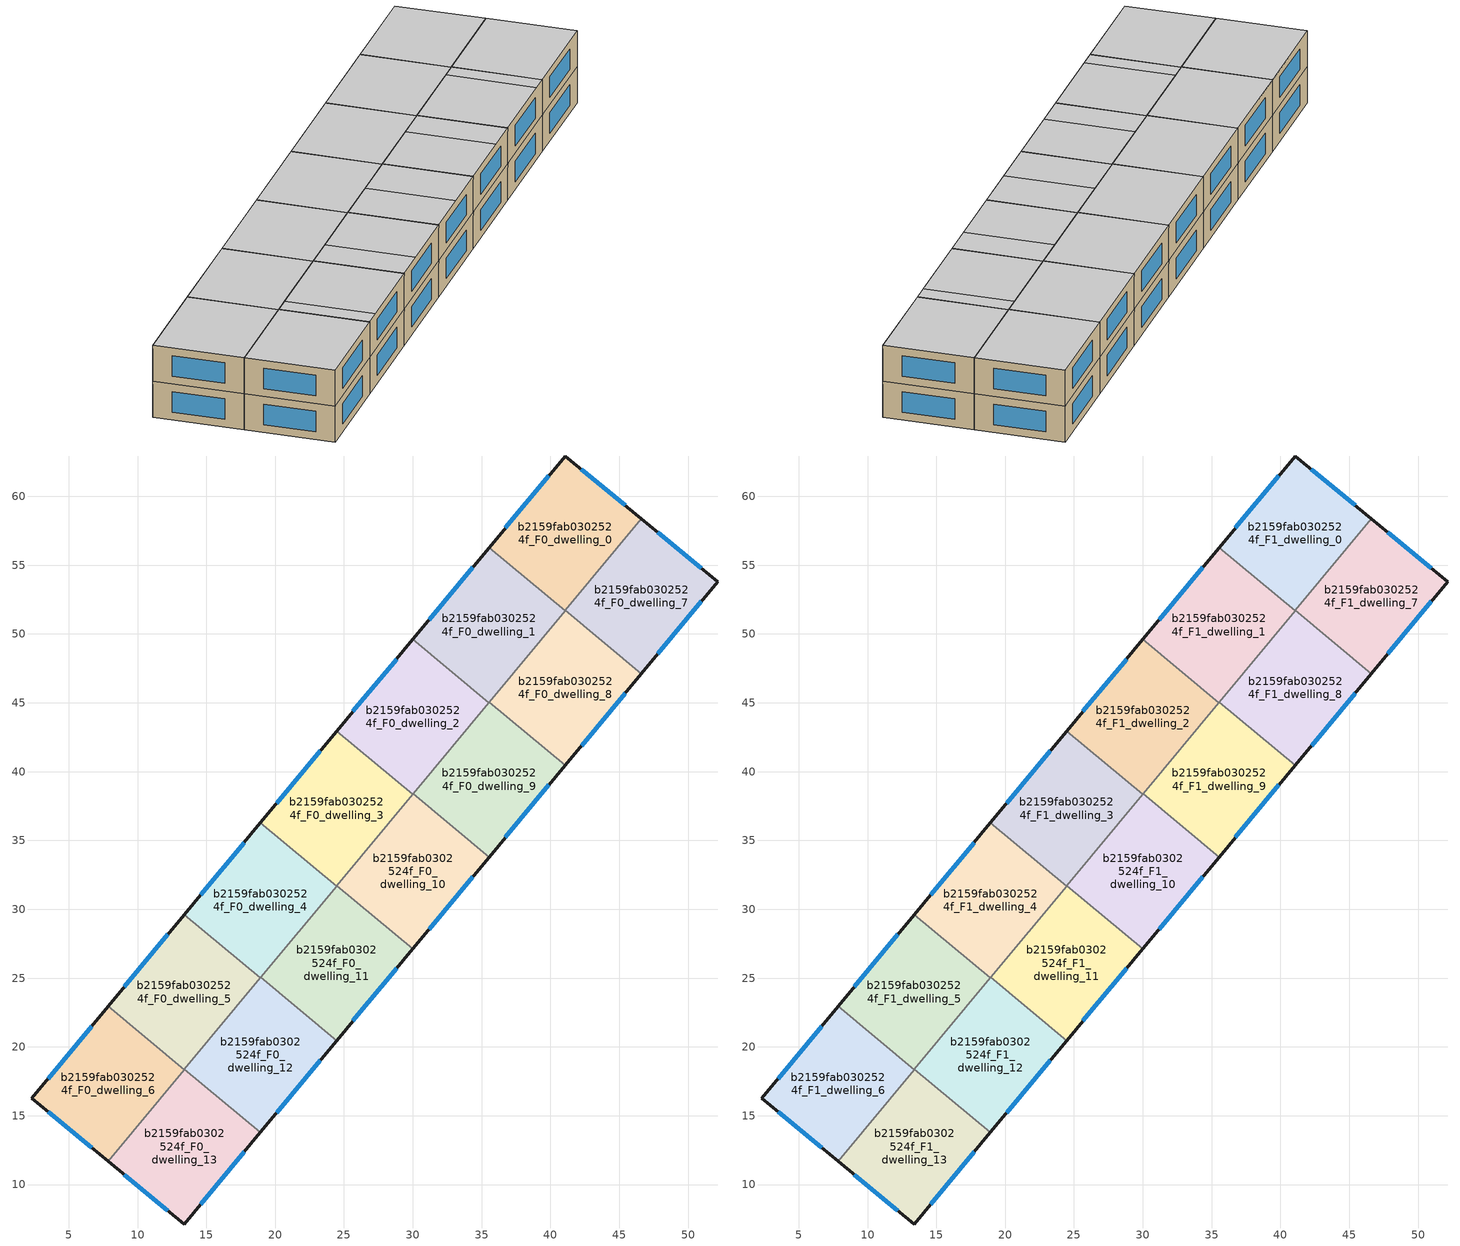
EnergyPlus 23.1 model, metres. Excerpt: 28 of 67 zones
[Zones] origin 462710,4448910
b2159fab0302524f_F0_dwelling_0
 floor ground (EU_floor_Construction): 46.61,58.37 41.06,51.69 35.54,56.28 41.06,62.93 z0
 wall outside (EU_wall_Construction): 46.61,58.37 41.06,62.93 35.54,56.28 z0:3
 wall to b2159fab0302524f_F0_dwelling_1 (EU_wall_Construction): 35.54,56.28 41.06,51.69 z0:3
 wall to b2159fab0302524f_F0_dwelling_7 (EU_wall_Construction): 41.08,51.71 46.61,58.37 z0:3
 wall to b2159fab0302524f_F0_dwelling_8 (EU_wall_Construction): 41.06,51.69 41.08,51.71 z0:3
 window (EU_Window_Construction): 45.42,59.34 42.25,61.95 / 39.88,61.51 36.72,57.7 z0.64:2.36
b2159fab0302524f_F0_dwelling_1
 floor ground (EU_floor_Construction): 41.06,51.69 35.53,45.02 30,49.61 35.54,56.28 z0
 wall outside (EU_wall_Construction): 35.54,56.28 30,49.61 z0:3
 wall to b2159fab0302524f_F0_dwelling_2 (EU_wall_Construction): 30,49.61 35.53,45.02 z0:3
 wall to b2159fab0302524f_F0_dwelling_8 (EU_wall_Construction): 35.55,45.05 41.06,51.69 z0:3
 wall to b2159fab0302524f_F0_dwelling_9 (EU_wall_Construction): 35.53,45.02 35.55,45.05 z0:3
 window (EU_Window_Construction): 34.35,54.85 31.19,51.04 z0.64:2.36
b2159fab0302524f_F0_dwelling_10
 floor ground (EU_floor_Construction): 35.54,33.79 30,27.13 24.48,31.72 30.01,38.38 z0
 wall outside (EU_wall_Construction): 30,27.13 35.54,33.79 z0:3
 wall to b2159fab0302524f_F0_dwelling_9 (EU_wall_Construction): 35.54,33.79 30.01,38.38 z0:3
 wall to b2159fab0302524f_F0_dwelling_11 (EU_wall_Construction): 24.48,31.72 30,27.13 z0:3
 wall to b2159fab0302524f_F0_dwelling_3 (EU_wall_Construction): 29.99,38.36 24.48,31.72 z0:3
 wall to b2159fab0302524f_F0_dwelling_2 (EU_wall_Construction): 30.01,38.38 29.99,38.36 z0:3
 window (EU_Window_Construction): 31.19,28.56 34.35,32.37 z0.64:2.36
b2159fab0302524f_F0_dwelling_11
 floor ground (EU_floor_Construction): 30,27.13 24.47,20.46 18.94,25.05 24.48,31.72 z0
 wall outside (EU_wall_Construction): 24.47,20.46 30,27.13 z0:3
 wall to b2159fab0302524f_F0_dwelling_12 (EU_wall_Construction): 18.94,25.05 24.47,20.46 z0:3
 wall to b2159fab0302524f_F0_dwelling_4 (EU_wall_Construction): 24.46,31.69 18.94,25.05 z0:3
 wall to b2159fab0302524f_F0_dwelling_3 (EU_wall_Construction): 24.48,31.72 24.46,31.69 z0:3
 window (EU_Window_Construction): 25.65,21.89 28.82,25.7 z0.64:2.36
b2159fab0302524f_F0_dwelling_12
 floor ground (EU_floor_Construction): 24.47,20.46 18.93,13.79 13.4,18.38 18.94,25.05 z0
 wall outside (EU_wall_Construction): 18.93,13.79 24.47,20.46 z0:3
 wall to b2159fab0302524f_F0_dwelling_13 (EU_wall_Construction): 13.4,18.38 18.93,13.79 z0:3
 wall to b2159fab0302524f_F0_dwelling_5 (EU_wall_Construction): 18.92,25.02 13.4,18.38 z0:3
 wall to b2159fab0302524f_F0_dwelling_4 (EU_wall_Construction): 18.94,25.05 18.92,25.02 z0:3
 window (EU_Window_Construction): 20.11,15.22 23.28,19.03 z0.64:2.36
b2159fab0302524f_F0_dwelling_13
 floor ground (EU_floor_Construction): 18.93,13.79 13.4,7.14 7.86,11.7 13.4,18.38 z0
 wall outside (EU_wall_Construction): 7.86,11.7 13.4,7.14 18.93,13.79 z0:3
 wall to b2159fab0302524f_F0_dwelling_6 (EU_wall_Construction): 13.38,18.36 7.86,11.7 z0:3
 wall to b2159fab0302524f_F0_dwelling_5 (EU_wall_Construction): 13.4,18.38 13.39,18.36 z0:3
 window (EU_Window_Construction): 14.58,8.56 17.74,12.37 / 9.04,10.72 12.21,8.11 z0.64:2.36
b2159fab0302524f_F0_dwelling_2
 floor ground (EU_floor_Construction): 35.53,45.02 29.99,38.36 24.47,42.94 30,49.61 z0
 wall outside (EU_wall_Construction): 30,49.61 24.47,42.94 z0:3
 wall to b2159fab0302524f_F0_dwelling_3 (EU_wall_Construction): 24.47,42.94 29.99,38.36 z0:3
 wall to b2159fab0302524f_F0_dwelling_9 (EU_wall_Construction): 30.01,38.38 35.53,45.02 z0:3
 window (EU_Window_Construction): 28.82,48.18 25.65,44.37 z0.64:2.36
b2159fab0302524f_F0_dwelling_3
 floor ground (EU_floor_Construction): 29.99,38.36 24.46,31.69 18.93,36.28 24.47,42.94 z0
 wall outside (EU_wall_Construction): 24.47,42.94 18.93,36.28 z0:3
 wall to b2159fab0302524f_F0_dwelling_4 (EU_wall_Construction): 18.93,36.28 24.46,31.69 z0:3
 window (EU_Window_Construction): 23.28,41.52 20.12,37.71 z0.64:2.36
b2159fab0302524f_F0_dwelling_4
 floor ground (EU_floor_Construction): 24.46,31.69 18.92,25.02 13.4,29.61 18.93,36.28 z0
 wall outside (EU_wall_Construction): 18.93,36.28 13.4,29.61 z0:3
 wall to b2159fab0302524f_F0_dwelling_5 (EU_wall_Construction): 13.4,29.61 18.92,25.02 z0:3
 window (EU_Window_Construction): 17.75,34.85 14.58,31.04 z0.64:2.36
b2159fab0302524f_F0_dwelling_5
 floor ground (EU_floor_Construction): 18.92,25.02 13.39,18.36 7.86,22.95 13.4,29.61 z0
 wall outside (EU_wall_Construction): 13.4,29.61 7.86,22.95 z0:3
 wall to b2159fab0302524f_F0_dwelling_6 (EU_wall_Construction): 7.86,22.95 13.39,18.36 z0:3
 window (EU_Window_Construction): 12.21,28.18 9.04,24.37 z0.64:2.36
b2159fab0302524f_F0_dwelling_6
 floor ground (EU_floor_Construction): 13.39,18.36 7.86,11.7 2.32,16.27 7.86,22.95 z0
 wall outside (EU_wall_Construction): 7.86,22.95 2.32,16.27 7.86,11.7 z0:3
 window (EU_Window_Construction): 3.5,15.29 6.67,12.68 / 6.67,21.52 3.5,17.7 z0.64:2.36
b2159fab0302524f_F0_dwelling_7
 floor ground (EU_floor_Construction): 52.15,53.8 46.61,47.12 41.08,51.71 46.61,58.37 z0
 wall outside (EU_wall_Construction): 46.61,47.12 52.15,53.8 46.61,58.37 z0:3
 wall to b2159fab0302524f_F0_dwelling_8 (EU_wall_Construction): 41.08,51.71 46.61,47.12 z0:3
 window (EU_Window_Construction): 50.97,54.78 47.8,57.39 / 47.8,48.55 50.97,52.37 z0.64:2.36
b2159fab0302524f_F0_dwelling_8
 floor ground (EU_floor_Construction): 46.61,47.12 41.08,40.46 35.55,45.05 41.08,51.71 z0
 wall outside (EU_wall_Construction): 41.08,40.46 46.61,47.12 z0:3
 wall to b2159fab0302524f_F0_dwelling_9 (EU_wall_Construction): 35.55,45.05 41.08,40.46 z0:3
 window (EU_Window_Construction): 42.26,41.89 45.42,45.7 z0.64:2.36
b2159fab0302524f_F0_dwelling_9
 floor ground (EU_floor_Construction): 41.08,40.46 35.54,33.79 30.01,38.38 35.55,45.05 z0
 wall outside (EU_wall_Construction): 35.54,33.79 41.08,40.46 z0:3
 window (EU_Window_Construction): 36.72,35.22 39.89,39.03 z0.64:2.36
b2159fab0302524f_F1_dwelling_0
 floor to b2159fab0302524f_F0_dwelling_0 (EU_floor_Construction): 46.61,58.37 41.06,51.69 35.54,56.28 41.06,62.93 z3
 wall outside (EU_wall_Construction): 46.61,58.37 41.06,62.93 35.54,56.28 z3:6
 wall to b2159fab0302524f_F1_dwelling_1 (EU_wall_Construction): 35.54,56.28 41.06,51.69 z3:6
 wall to b2159fab0302524f_F1_dwelling_7 (EU_wall_Construction): 41.08,51.71 46.61,58.37 z3:6
 wall to b2159fab0302524f_F1_dwelling_8 (EU_wall_Construction): 41.06,51.69 41.08,51.71 z3:6
 window (EU_Window_Construction): 45.42,59.34 42.25,61.95 / 39.88,61.51 36.72,57.7 z3.64:5.36
 ceiling to b2159fab0302524f_F2_dwelling_0 (EU_floor_Construction): 41.06,51.69 46.61,58.37 41.06,62.93 35.54,56.28 z6
b2159fab0302524f_F1_dwelling_1
 floor to b2159fab0302524f_F0_dwelling_1 (EU_floor_Construction): 41.06,51.69 35.53,45.02 30,49.61 35.54,56.28 z3
 wall outside (EU_wall_Construction): 35.54,56.28 30,49.61 z3:6
 wall to b2159fab0302524f_F1_dwelling_2 (EU_wall_Construction): 30,49.61 35.53,45.02 z3:6
 wall to b2159fab0302524f_F1_dwelling_8 (EU_wall_Construction): 35.55,45.05 41.06,51.69 z3:6
 wall to b2159fab0302524f_F1_dwelling_9 (EU_wall_Construction): 35.53,45.02 35.55,45.05 z3:6
 window (EU_Window_Construction): 34.35,54.85 31.19,51.04 z3.64:5.36
 ceiling to b2159fab0302524f_F2_dwelling_1 (EU_floor_Construction): 35.53,45.02 41.06,51.69 35.54,56.28 30,49.61 z6
b2159fab0302524f_F1_dwelling_10
 floor to b2159fab0302524f_F0_dwelling_10 (EU_floor_Construction): 35.54,33.79 30,27.13 24.48,31.72 30.01,38.38 z3
 wall outside (EU_wall_Construction): 30,27.13 35.54,33.79 z3:6
 wall to b2159fab0302524f_F1_dwelling_9 (EU_wall_Construction): 35.54,33.79 30.01,38.38 z3:6
 wall to b2159fab0302524f_F1_dwelling_11 (EU_wall_Construction): 24.48,31.72 30,27.13 z3:6
 wall to b2159fab0302524f_F1_dwelling_3 (EU_wall_Construction): 29.99,38.36 24.48,31.72 z3:6
 wall to b2159fab0302524f_F1_dwelling_2 (EU_wall_Construction): 30.01,38.38 29.99,38.36 z3:6
 window (EU_Window_Construction): 31.19,28.56 34.35,32.37 z3.64:5.36
 ceiling to b2159fab0302524f_F2_dwelling_10 (EU_floor_Construction): 30,27.13 32.77,30.46 27.25,35.05 24.48,31.72 z6
 ceiling to b2159fab0302524f_F2_dwelling_9 (EU_floor_Construction): 32.77,30.46 35.54,33.79 30.01,38.38 27.25,35.05 z6
b2159fab0302524f_F1_dwelling_11
 floor to b2159fab0302524f_F0_dwelling_11 (EU_floor_Construction): 30,27.13 24.47,20.46 18.94,25.05 24.48,31.72 z3
 wall outside (EU_wall_Construction): 24.47,20.46 30,27.13 z3:6
 wall to b2159fab0302524f_F1_dwelling_12 (EU_wall_Construction): 18.94,25.05 24.47,20.46 z3:6
 wall to b2159fab0302524f_F1_dwelling_4 (EU_wall_Construction): 24.46,31.69 18.94,25.05 z3:6
 wall to b2159fab0302524f_F1_dwelling_3 (EU_wall_Construction): 24.48,31.72 24.46,31.69 z3:6
 window (EU_Window_Construction): 25.65,21.89 28.82,25.7 z3.64:5.36
 ceiling to b2159fab0302524f_F2_dwelling_10 (EU_floor_Construction): 26.31,22.68 30,27.13 24.48,31.72 20.79,27.27 z6
 ceiling to b2159fab0302524f_F2_dwelling_11 (EU_floor_Construction): 24.47,20.46 26.31,22.68 20.79,27.27 18.94,25.05 z6
b2159fab0302524f_F1_dwelling_12
 floor to b2159fab0302524f_F0_dwelling_12 (EU_floor_Construction): 24.47,20.46 18.93,13.79 13.4,18.38 18.94,25.05 z3
 wall outside (EU_wall_Construction): 18.93,13.79 24.47,20.46 z3:6
 wall to b2159fab0302524f_F1_dwelling_13 (EU_wall_Construction): 13.4,18.38 18.93,13.79 z3:6
 wall to b2159fab0302524f_F1_dwelling_5 (EU_wall_Construction): 18.92,25.02 13.4,18.38 z3:6
 wall to b2159fab0302524f_F1_dwelling_4 (EU_wall_Construction): 18.94,25.05 18.92,25.02 z3:6
 window (EU_Window_Construction): 20.11,15.22 23.28,19.03 z3.64:5.36
 ceiling to b2159fab0302524f_F2_dwelling_12 (EU_floor_Construction): 18.93,13.79 19.85,14.91 14.33,19.49 13.4,18.38 z6
 ceiling to b2159fab0302524f_F2_dwelling_11 (EU_floor_Construction): 19.85,14.91 24.47,20.46 18.94,25.05 14.33,19.49 z6
b2159fab0302524f_F1_dwelling_13
 floor to b2159fab0302524f_F0_dwelling_13 (EU_floor_Construction): 18.93,13.79 13.4,7.14 7.86,11.7 13.4,18.38 z3
 wall outside (EU_wall_Construction): 7.86,11.7 13.4,7.14 18.93,13.79 z3:6
 wall to b2159fab0302524f_F1_dwelling_6 (EU_wall_Construction): 13.38,18.36 7.86,11.7 z3:6
 wall to b2159fab0302524f_F1_dwelling_5 (EU_wall_Construction): 13.4,18.38 13.39,18.36 z3:6
 window (EU_Window_Construction): 14.58,8.56 17.74,12.37 / 9.04,10.72 12.21,8.11 z3.64:5.36
 ceiling to b2159fab0302524f_F2_dwelling_12 (EU_floor_Construction): 13.4,7.14 18.93,13.79 13.4,18.38 7.86,11.7 z6
b2159fab0302524f_F1_dwelling_2
 floor to b2159fab0302524f_F0_dwelling_2 (EU_floor_Construction): 35.53,45.02 29.99,38.36 24.47,42.94 30,49.61 z3
 wall outside (EU_wall_Construction): 30,49.61 24.47,42.94 z3:6
 wall to b2159fab0302524f_F1_dwelling_3 (EU_wall_Construction): 24.47,42.94 29.99,38.36 z3:6
 wall to b2159fab0302524f_F1_dwelling_9 (EU_wall_Construction): 30.01,38.38 35.53,45.02 z3:6
 window (EU_Window_Construction): 28.82,48.18 25.65,44.37 z3.64:5.36
 ceiling to b2159fab0302524f_F2_dwelling_2 (EU_floor_Construction): 29.99,38.36 35.53,45.02 30,49.61 24.47,42.94 z6
b2159fab0302524f_F1_dwelling_3
 floor to b2159fab0302524f_F0_dwelling_3 (EU_floor_Construction): 29.99,38.36 24.46,31.69 18.93,36.28 24.47,42.94 z3
 wall outside (EU_wall_Construction): 24.47,42.94 18.93,36.28 z3:6
 wall to b2159fab0302524f_F1_dwelling_4 (EU_wall_Construction): 18.93,36.28 24.46,31.69 z3:6
 window (EU_Window_Construction): 23.28,41.52 20.12,37.71 z3.64:5.36
 ceiling to b2159fab0302524f_F2_dwelling_3 (EU_floor_Construction): 24.46,31.69 29.99,38.36 24.47,42.94 18.93,36.28 z6
b2159fab0302524f_F1_dwelling_4
 floor to b2159fab0302524f_F0_dwelling_4 (EU_floor_Construction): 24.46,31.69 18.92,25.02 13.4,29.61 18.93,36.28 z3
 wall outside (EU_wall_Construction): 18.93,36.28 13.4,29.61 z3:6
 wall to b2159fab0302524f_F1_dwelling_5 (EU_wall_Construction): 13.4,29.61 18.92,25.02 z3:6
 window (EU_Window_Construction): 17.75,34.85 14.58,31.04 z3.64:5.36
 ceiling to b2159fab0302524f_F2_dwelling_4 (EU_floor_Construction): 18.92,25.02 24.46,31.69 18.93,36.28 13.4,29.61 z6
b2159fab0302524f_F1_dwelling_5
 floor to b2159fab0302524f_F0_dwelling_5 (EU_floor_Construction): 18.92,25.02 13.39,18.36 7.86,22.95 13.4,29.61 z3
 wall outside (EU_wall_Construction): 13.4,29.61 7.86,22.95 z3:6
 wall to b2159fab0302524f_F1_dwelling_6 (EU_wall_Construction): 7.86,22.95 13.39,18.36 z3:6
 window (EU_Window_Construction): 12.21,28.18 9.04,24.37 z3.64:5.36
 ceiling to b2159fab0302524f_F2_dwelling_5 (EU_floor_Construction): 13.39,18.36 18.92,25.02 13.4,29.61 7.86,22.95 z6
b2159fab0302524f_F1_dwelling_6
 floor to b2159fab0302524f_F0_dwelling_6 (EU_floor_Construction): 13.39,18.36 7.86,11.7 2.32,16.27 7.86,22.95 z3
 wall outside (EU_wall_Construction): 7.86,22.95 2.32,16.27 7.86,11.7 z3:6
 window (EU_Window_Construction): 3.5,15.29 6.67,12.68 / 6.67,21.52 3.5,17.7 z3.64:5.36
 ceiling to b2159fab0302524f_F2_dwelling_6 (EU_floor_Construction): 7.86,11.7 13.39,18.36 7.86,22.95 2.32,16.27 z6
b2159fab0302524f_F1_dwelling_7
 floor to b2159fab0302524f_F0_dwelling_7 (EU_floor_Construction): 52.15,53.8 46.61,47.12 41.08,51.71 46.61,58.37 z3
 wall outside (EU_wall_Construction): 46.61,47.12 52.15,53.8 46.61,58.37 z3:6
 wall to b2159fab0302524f_F1_dwelling_8 (EU_wall_Construction): 41.08,51.71 46.61,47.12 z3:6
 window (EU_Window_Construction): 50.97,54.78 47.8,57.39 / 47.8,48.55 50.97,52.37 z3.64:5.36
 ceiling to b2159fab0302524f_F2_dwelling_7 (EU_floor_Construction): 46.61,47.12 52.15,53.8 46.61,58.37 41.08,51.71 z6
b2159fab0302524f_F1_dwelling_8
 floor to b2159fab0302524f_F0_dwelling_8 (EU_floor_Construction): 46.61,47.12 41.08,40.46 35.55,45.05 41.08,51.71 z3
 wall outside (EU_wall_Construction): 41.08,40.46 46.61,47.12 z3:6
 wall to b2159fab0302524f_F1_dwelling_9 (EU_wall_Construction): 35.55,45.05 41.08,40.46 z3:6
 window (EU_Window_Construction): 42.26,41.89 45.42,45.7 z3.64:5.36
 ceiling to b2159fab0302524f_F2_dwelling_8 (EU_floor_Construction): 41.08,40.46 45.69,46.01 40.16,50.6 35.55,45.05 z6
 ceiling to b2159fab0302524f_F2_dwelling_7 (EU_floor_Construction): 45.69,46.01 46.61,47.12 41.08,51.71 40.16,50.6 z6
b2159fab0302524f_F1_dwelling_9
 floor to b2159fab0302524f_F0_dwelling_9 (EU_floor_Construction): 41.08,40.46 35.54,33.79 30.01,38.38 35.55,45.05 z3
 wall outside (EU_wall_Construction): 35.54,33.79 41.08,40.46 z3:6
 window (EU_Window_Construction): 36.72,35.22 39.89,39.03 z3.64:5.36
 ceiling to b2159fab0302524f_F2_dwelling_9 (EU_floor_Construction): 35.54,33.79 39.23,38.24 33.7,42.83 30.01,38.38 z6
 ceiling to b2159fab0302524f_F2_dwelling_8 (EU_floor_Construction): 39.23,38.24 41.08,40.46 35.55,45.05 33.7,42.83 z6
[Building]
EU S2 Campaign: North Axis=0; Terrain=City; Solar Distribution=FullExterior
[Site:Location]
Yerevan-Zvartnots.Intl.AP: Latitude=40.15; Longitude=44.383; Time Zone=4; Elevation=854
[SizingPeriod:WeatherFileDays]
AnnualSizingPeriod: Begin Month=1; Begin Day of Month=1; End Month=12; End Day of Month=31; Day of Week for Start Day=Monday; Use Weather File Daylight Saving Period=No; Use Weather File Rain and Snow Indicators=No
[MATERIAL]
EU_InternalMass_Material: Roughness=MediumRough; Thickness=0.1; Conductivity=1; Density=1800; Specific Heat=900; Thermal Absorptance=0.9; Solar Absorptance=0.7; Visible Absorptance=0.7
[MATERIAL:NOMASS] Roughness=MediumRough; Thermal Absorptance=0.9; Solar Absorptance=0.7; Visible Absorptance=0.7
Name | Thermal Resistance
EU_wall_NoMass | 1.05043
EU_floor_NoMass | 0.478065
[WINDOWMATERIAL:SIMPLEGLAZINGSYSTEM]
EU_Window_SimpleGlazing: UFactor=2.5566; Solar Heat Gain Coefficient=0.75; Visible Transmittance=0.75
[CONSTRUCTION]
EU_wall_Construction: EU_wall_NoMass
EU_floor_Construction: EU_floor_NoMass
EU_Window_Construction: EU_Window_SimpleGlazing
EU_InternalMass_Construction: EU_InternalMass_Material
[ZONE] Type=1; Multiplier=1; Ceiling Height=autocalculate; Floor Area=autocalculate; Part of Total Floor Area=Yes
Name | Volume
b2159fab0302524f_F0_dwelling_0; b2159fab0302524f_F1_dwelling_0; b2159fab0302524f_F0_dwelling_1; b2159fab0302524f_F1_dwelling_1 | 186.687
b2159fab0302524f_F0_dwelling_10; b2159fab0302524f_F1_dwelling_10 | 186.683
b2159fab0302524f_F0_dwelling_11; b2159fab0302524f_F1_dwelling_11 | 186.68
b2159fab0302524f_F0_dwelling_12; b2159fab0302524f_F1_dwelling_12 | 186.677
b2159fab0302524f_F0_dwelling_13; b2159fab0302524f_F1_dwelling_13 | 186.698
b2159fab0302524f_F0_dwelling_2; b2159fab0302524f_F1_dwelling_2 | 186.69
b2159fab0302524f_F0_dwelling_3; b2159fab0302524f_F1_dwelling_3; b2159fab0302524f_F0_dwelling_5; b2159fab0302524f_F1_dwelling_5; b2159fab0302524f_F0_dwelling_9; b2159fab0302524f_F1_dwelling_9 | 186.689
b2159fab0302524f_F0_dwelling_4; b2159fab0302524f_F1_dwelling_4 | 186.686
b2159fab0302524f_F0_dwelling_6; b2159fab0302524f_F1_dwelling_6 | 186.7
b2159fab0302524f_F0_dwelling_7; b2159fab0302524f_F1_dwelling_7 | 186.679
b2159fab0302524f_F0_dwelling_8; b2159fab0302524f_F1_dwelling_8 | 186.693
[INTERNALMASS] Construction=EU_InternalMass_Construction
Name | Zone or ZoneList | Surface Area
b2159fab0302524f_F0_dwelling_0_EU_InternalMass | b2159fab0302524f_F0_dwelling_0 | 62.229
b2159fab0302524f_F0_dwelling_1_EU_InternalMass | b2159fab0302524f_F0_dwelling_1 | 62.2288
b2159fab0302524f_F0_dwelling_2_EU_InternalMass | b2159fab0302524f_F0_dwelling_2 | 62.2299
b2159fab0302524f_F0_dwelling_3_EU_InternalMass | b2159fab0302524f_F0_dwelling_3 | 62.2299
b2159fab0302524f_F0_dwelling_4_EU_InternalMass | b2159fab0302524f_F0_dwelling_4 | 62.2288
b2159fab0302524f_F0_dwelling_5_EU_InternalMass | b2159fab0302524f_F0_dwelling_5 | 62.2299
b2159fab0302524f_F0_dwelling_6_EU_InternalMass | b2159fab0302524f_F0_dwelling_6 | 62.2335
b2159fab0302524f_F0_dwelling_7_EU_InternalMass | b2159fab0302524f_F0_dwelling_7 | 62.2266
b2159fab0302524f_F0_dwelling_8_EU_InternalMass | b2159fab0302524f_F0_dwelling_8 | 62.2309
b2159fab0302524f_F0_dwelling_9_EU_InternalMass | b2159fab0302524f_F0_dwelling_9 | 62.2299
b2159fab0302524f_F0_dwelling_10_EU_InternalMass | b2159fab0302524f_F0_dwelling_10 | 62.2278
b2159fab0302524f_F0_dwelling_11_EU_InternalMass | b2159fab0302524f_F0_dwelling_11 | 62.2267
b2159fab0302524f_F0_dwelling_12_EU_InternalMass | b2159fab0302524f_F0_dwelling_12 | 62.2257
b2159fab0302524f_F0_dwelling_13_EU_InternalMass | b2159fab0302524f_F0_dwelling_13 | 62.2327
b2159fab0302524f_F1_dwelling_0_EU_InternalMass | b2159fab0302524f_F1_dwelling_0 | 62.229
b2159fab0302524f_F1_dwelling_1_EU_InternalMass | b2159fab0302524f_F1_dwelling_1 | 62.2288
b2159fab0302524f_F1_dwelling_2_EU_InternalMass | b2159fab0302524f_F1_dwelling_2 | 62.2299
b2159fab0302524f_F1_dwelling_3_EU_InternalMass | b2159fab0302524f_F1_dwelling_3 | 62.2299
b2159fab0302524f_F1_dwelling_4_EU_InternalMass | b2159fab0302524f_F1_dwelling_4 | 62.2288
b2159fab0302524f_F1_dwelling_5_EU_InternalMass | b2159fab0302524f_F1_dwelling_5 | 62.2299
b2159fab0302524f_F1_dwelling_6_EU_InternalMass | b2159fab0302524f_F1_dwelling_6 | 62.2335
b2159fab0302524f_F1_dwelling_7_EU_InternalMass | b2159fab0302524f_F1_dwelling_7 | 62.2266
b2159fab0302524f_F1_dwelling_8_EU_InternalMass | b2159fab0302524f_F1_dwelling_8 | 62.2309
b2159fab0302524f_F1_dwelling_9_EU_InternalMass | b2159fab0302524f_F1_dwelling_9 | 62.2299
b2159fab0302524f_F1_dwelling_10_EU_InternalMass | b2159fab0302524f_F1_dwelling_10 | 62.2278
b2159fab0302524f_F1_dwelling_11_EU_InternalMass | b2159fab0302524f_F1_dwelling_11 | 62.2267
b2159fab0302524f_F1_dwelling_12_EU_InternalMass | b2159fab0302524f_F1_dwelling_12 | 62.2257
b2159fab0302524f_F1_dwelling_13_EU_InternalMass | b2159fab0302524f_F1_dwelling_13 | 62.2327
[OTHEREQUIPMENT] Fuel Type=Electricity; Design Level Calculation Method=Watts/Area; Power per Zone Floor Area=1; Fraction Latent=0; Fraction Radiant=0; Fraction Lost=0; Carbon Dioxide Generation Rate=0; EndUse Subcategory=EU_Step8_InternalGains
Name | Zone or ZoneList or Space or SpaceList | Schedule
EU_Step8_InternalGain_b2159fab0302524f_F0_dwelling_0_f000 | b2159fab0302524f_F0_dwelling_0 | EU_Step8_GainSchedule_b2159fab0302524f_F0_dwelling_0_f000
EU_Step8_InternalGain_b2159fab0302524f_F0_dwelling_1_f000 | b2159fab0302524f_F0_dwelling_1 | EU_Step8_GainSchedule_b2159fab0302524f_F0_dwelling_1_f000
EU_Step8_InternalGain_b2159fab0302524f_F0_dwelling_2_f000 | b2159fab0302524f_F0_dwelling_2 | EU_Step8_GainSchedule_b2159fab0302524f_F0_dwelling_2_f000
EU_Step8_InternalGain_b2159fab0302524f_F0_dwelling_3_f000 | b2159fab0302524f_F0_dwelling_3 | EU_Step8_GainSchedule_b2159fab0302524f_F0_dwelling_3_f000
EU_Step8_InternalGain_b2159fab0302524f_F0_dwelling_4_f000 | b2159fab0302524f_F0_dwelling_4 | EU_Step8_GainSchedule_b2159fab0302524f_F0_dwelling_4_f000
EU_Step8_InternalGain_b2159fab0302524f_F0_dwelling_5_f000 | b2159fab0302524f_F0_dwelling_5 | EU_Step8_GainSchedule_b2159fab0302524f_F0_dwelling_5_f000
EU_Step8_InternalGain_b2159fab0302524f_F0_dwelling_6_f000 | b2159fab0302524f_F0_dwelling_6 | EU_Step8_GainSchedule_b2159fab0302524f_F0_dwelling_6_f000
EU_Step8_InternalGain_b2159fab0302524f_F0_dwelling_7_f000 | b2159fab0302524f_F0_dwelling_7 | EU_Step8_GainSchedule_b2159fab0302524f_F0_dwelling_7_f000
EU_Step8_InternalGain_b2159fab0302524f_F0_dwelling_8_f000 | b2159fab0302524f_F0_dwelling_8 | EU_Step8_GainSchedule_b2159fab0302524f_F0_dwelling_8_f000
EU_Step8_InternalGain_b2159fab0302524f_F0_dwelling_9_f000 | b2159fab0302524f_F0_dwelling_9 | EU_Step8_GainSchedule_b2159fab0302524f_F0_dwelling_9_f000
EU_Step8_InternalGain_b2159fab0302524f_F0_dwelling_10_f000 | b2159fab0302524f_F0_dwelling_10 | EU_Step8_GainSchedule_b2159fab0302524f_F0_dwelling_10_f000
EU_Step8_InternalGain_b2159fab0302524f_F0_dwelling_11_f000 | b2159fab0302524f_F0_dwelling_11 | EU_Step8_GainSchedule_b2159fab0302524f_F0_dwelling_11_f000
EU_Step8_InternalGain_b2159fab0302524f_F0_dwelling_12_f000 | b2159fab0302524f_F0_dwelling_12 | EU_Step8_GainSchedule_b2159fab0302524f_F0_dwelling_12_f000
EU_Step8_InternalGain_b2159fab0302524f_F0_dwelling_13_f000 | b2159fab0302524f_F0_dwelling_13 | EU_Step8_GainSchedule_b2159fab0302524f_F0_dwelling_13_f000
EU_Step8_InternalGain_b2159fab0302524f_F1_dwelling_0_f000 | b2159fab0302524f_F1_dwelling_0 | EU_Step8_GainSchedule_b2159fab0302524f_F1_dwelling_0_f000
EU_Step8_InternalGain_b2159fab0302524f_F1_dwelling_1_f000 | b2159fab0302524f_F1_dwelling_1 | EU_Step8_GainSchedule_b2159fab0302524f_F1_dwelling_1_f000
EU_Step8_InternalGain_b2159fab0302524f_F1_dwelling_2_f000 | b2159fab0302524f_F1_dwelling_2 | EU_Step8_GainSchedule_b2159fab0302524f_F1_dwelling_2_f000
EU_Step8_InternalGain_b2159fab0302524f_F1_dwelling_3_f000 | b2159fab0302524f_F1_dwelling_3 | EU_Step8_GainSchedule_b2159fab0302524f_F1_dwelling_3_f000
EU_Step8_InternalGain_b2159fab0302524f_F1_dwelling_4_f000 | b2159fab0302524f_F1_dwelling_4 | EU_Step8_GainSchedule_b2159fab0302524f_F1_dwelling_4_f000
EU_Step8_InternalGain_b2159fab0302524f_F1_dwelling_5_f000 | b2159fab0302524f_F1_dwelling_5 | EU_Step8_GainSchedule_b2159fab0302524f_F1_dwelling_5_f000
EU_Step8_InternalGain_b2159fab0302524f_F1_dwelling_6_f000 | b2159fab0302524f_F1_dwelling_6 | EU_Step8_GainSchedule_b2159fab0302524f_F1_dwelling_6_f000
EU_Step8_InternalGain_b2159fab0302524f_F1_dwelling_7_f000 | b2159fab0302524f_F1_dwelling_7 | EU_Step8_GainSchedule_b2159fab0302524f_F1_dwelling_7_f000
EU_Step8_InternalGain_b2159fab0302524f_F1_dwelling_8_f000 | b2159fab0302524f_F1_dwelling_8 | EU_Step8_GainSchedule_b2159fab0302524f_F1_dwelling_8_f000
EU_Step8_InternalGain_b2159fab0302524f_F1_dwelling_9_f000 | b2159fab0302524f_F1_dwelling_9 | EU_Step8_GainSchedule_b2159fab0302524f_F1_dwelling_9_f000
EU_Step8_InternalGain_b2159fab0302524f_F1_dwelling_10_f000 | b2159fab0302524f_F1_dwelling_10 | EU_Step8_GainSchedule_b2159fab0302524f_F1_dwelling_10_f000
EU_Step8_InternalGain_b2159fab0302524f_F1_dwelling_11_f000 | b2159fab0302524f_F1_dwelling_11 | EU_Step8_GainSchedule_b2159fab0302524f_F1_dwelling_11_f000
EU_Step8_InternalGain_b2159fab0302524f_F1_dwelling_12_f000 | b2159fab0302524f_F1_dwelling_12 | EU_Step8_GainSchedule_b2159fab0302524f_F1_dwelling_12_f000
EU_Step8_InternalGain_b2159fab0302524f_F1_dwelling_13_f000 | b2159fab0302524f_F1_dwelling_13 | EU_Step8_GainSchedule_b2159fab0302524f_F1_dwelling_13_f000
[ZONEVENTILATION:DESIGNFLOWRATE] Schedule=EU_AlwaysOn; Design Flow Rate Calculation Method=AirChanges/Hour; Air Changes per Hour=0.557805; Ventilation Type=Natural; Fan Pressure Rise=0; Fan Total Efficiency=1; Constant Term Coefficient=1; Temperature Term Coefficient=0; Velocity Term Coefficient=0; Velocity Squared Term Coefficient=0; Minimum Indoor Temperature=-100; Maximum Indoor Temperature=100; Delta Temperature=-100; Minimum Outdoor Temperature=-100; Maximum Outdoor Temperature=100; Maximum Wind Speed=40
Name | Zone or ZoneList or Space or SpaceList
EU_ConstantAir_b2159fab0302524f_F0_dwelling_0 | b2159fab0302524f_F0_dwelling_0
EU_ConstantAir_b2159fab0302524f_F0_dwelling_1 | b2159fab0302524f_F0_dwelling_1
EU_ConstantAir_b2159fab0302524f_F0_dwelling_2 | b2159fab0302524f_F0_dwelling_2
EU_ConstantAir_b2159fab0302524f_F0_dwelling_3 | b2159fab0302524f_F0_dwelling_3
EU_ConstantAir_b2159fab0302524f_F0_dwelling_4 | b2159fab0302524f_F0_dwelling_4
EU_ConstantAir_b2159fab0302524f_F0_dwelling_5 | b2159fab0302524f_F0_dwelling_5
EU_ConstantAir_b2159fab0302524f_F0_dwelling_6 | b2159fab0302524f_F0_dwelling_6
EU_ConstantAir_b2159fab0302524f_F0_dwelling_7 | b2159fab0302524f_F0_dwelling_7
EU_ConstantAir_b2159fab0302524f_F0_dwelling_8 | b2159fab0302524f_F0_dwelling_8
EU_ConstantAir_b2159fab0302524f_F0_dwelling_9 | b2159fab0302524f_F0_dwelling_9
EU_ConstantAir_b2159fab0302524f_F0_dwelling_10 | b2159fab0302524f_F0_dwelling_10
EU_ConstantAir_b2159fab0302524f_F0_dwelling_11 | b2159fab0302524f_F0_dwelling_11
EU_ConstantAir_b2159fab0302524f_F0_dwelling_12 | b2159fab0302524f_F0_dwelling_12
EU_ConstantAir_b2159fab0302524f_F0_dwelling_13 | b2159fab0302524f_F0_dwelling_13
EU_ConstantAir_b2159fab0302524f_F1_dwelling_0 | b2159fab0302524f_F1_dwelling_0
EU_ConstantAir_b2159fab0302524f_F1_dwelling_1 | b2159fab0302524f_F1_dwelling_1
EU_ConstantAir_b2159fab0302524f_F1_dwelling_2 | b2159fab0302524f_F1_dwelling_2
EU_ConstantAir_b2159fab0302524f_F1_dwelling_3 | b2159fab0302524f_F1_dwelling_3
EU_ConstantAir_b2159fab0302524f_F1_dwelling_4 | b2159fab0302524f_F1_dwelling_4
EU_ConstantAir_b2159fab0302524f_F1_dwelling_5 | b2159fab0302524f_F1_dwelling_5
EU_ConstantAir_b2159fab0302524f_F1_dwelling_6 | b2159fab0302524f_F1_dwelling_6
EU_ConstantAir_b2159fab0302524f_F1_dwelling_7 | b2159fab0302524f_F1_dwelling_7
EU_ConstantAir_b2159fab0302524f_F1_dwelling_8 | b2159fab0302524f_F1_dwelling_8
EU_ConstantAir_b2159fab0302524f_F1_dwelling_9 | b2159fab0302524f_F1_dwelling_9
EU_ConstantAir_b2159fab0302524f_F1_dwelling_10 | b2159fab0302524f_F1_dwelling_10
EU_ConstantAir_b2159fab0302524f_F1_dwelling_11 | b2159fab0302524f_F1_dwelling_11
EU_ConstantAir_b2159fab0302524f_F1_dwelling_12 | b2159fab0302524f_F1_dwelling_12
EU_ConstantAir_b2159fab0302524f_F1_dwelling_13 | b2159fab0302524f_F1_dwelling_13
[HVACTEMPLATE:THERMOSTAT] Constant Heating Setpoint=20; Constant Cooling Setpoint=50
EU_HeatOnly_b2159fab0302524f_F0_dwelling_0; EU_HeatOnly_b2159fab0302524f_F0_dwelling_1; EU_HeatOnly_b2159fab0302524f_F0_dwelling_2; EU_HeatOnly_b2159fab0302524f_F0_dwelling_3; EU_HeatOnly_b2159fab0302524f_F0_dwelling_4; EU_HeatOnly_b2159fab0302524f_F0_dwelling_5; EU_HeatOnly_b2159fab0302524f_F0_dwelling_6; EU_HeatOnly_b2159fab0302524f_F0_dwelling_7; EU_HeatOnly_b2159fab0302524f_F0_dwelling_8; EU_HeatOnly_b2159fab0302524f_F0_dwelling_9; EU_HeatOnly_b2159fab0302524f_F0_dwelling_10; EU_HeatOnly_b2159fab0302524f_F0_dwelling_11; EU_HeatOnly_b2159fab0302524f_F0_dwelling_12; EU_HeatOnly_b2159fab0302524f_F0_dwelling_13; EU_HeatOnly_b2159fab0302524f_F1_dwelling_0; EU_HeatOnly_b2159fab0302524f_F1_dwelling_1; EU_HeatOnly_b2159fab0302524f_F1_dwelling_2; EU_HeatOnly_b2159fab0302524f_F1_dwelling_3; EU_HeatOnly_b2159fab0302524f_F1_dwelling_4; EU_HeatOnly_b2159fab0302524f_F1_dwelling_5; EU_HeatOnly_b2159fab0302524f_F1_dwelling_6; EU_HeatOnly_b2159fab0302524f_F1_dwelling_7; EU_HeatOnly_b2159fab0302524f_F1_dwelling_8; EU_HeatOnly_b2159fab0302524f_F1_dwelling_9; EU_HeatOnly_b2159fab0302524f_F1_dwelling_10; EU_HeatOnly_b2159fab0302524f_F1_dwelling_11; EU_HeatOnly_b2159fab0302524f_F1_dwelling_12; EU_HeatOnly_b2159fab0302524f_F1_dwelling_13; EU_HeatOnly_b2159fab0302524f_F2_dwelling_0; EU_HeatOnly_b2159fab0302524f_F2_dwelling_1; EU_HeatOnly_b2159fab0302524f_F2_dwelling_2; EU_HeatOnly_b2159fab0302524f_F2_dwelling_3; EU_HeatOnly_b2159fab0302524f_F2_dwelling_4; EU_HeatOnly_b2159fab0302524f_F2_dwelling_5; EU_HeatOnly_b2159fab0302524f_F2_dwelling_6; EU_HeatOnly_b2159fab0302524f_F2_dwelling_7; EU_HeatOnly_b2159fab0302524f_F2_dwelling_8; EU_HeatOnly_b2159fab0302524f_F2_dwelling_9; EU_HeatOnly_b2159fab0302524f_F2_dwelling_10; EU_HeatOnly_b2159fab0302524f_F2_dwelling_11; EU_HeatOnly_b2159fab0302524f_F2_dwelling_12; EU_HeatOnly_b2159fab0302524f_F3_dwelling_0; EU_HeatOnly_b2159fab0302524f_F3_dwelling_1; EU_HeatOnly_b2159fab0302524f_F3_dwelling_2; EU_HeatOnly_b2159fab0302524f_F3_dwelling_3; EU_HeatOnly_b2159fab0302524f_F3_dwelling_4; EU_HeatOnly_b2159fab0302524f_F3_dwelling_5; EU_HeatOnly_b2159fab0302524f_F3_dwelling_6; EU_HeatOnly_b2159fab0302524f_F3_dwelling_7; EU_HeatOnly_b2159fab0302524f_F3_dwelling_8; EU_HeatOnly_b2159fab0302524f_F3_dwelling_9; EU_HeatOnly_b2159fab0302524f_F3_dwelling_10; EU_HeatOnly_b2159fab0302524f_F3_dwelling_11; EU_HeatOnly_b2159fab0302524f_F3_dwelling_12; EU_HeatOnly_b2159fab0302524f_F4_dwelling_0; EU_HeatOnly_b2159fab0302524f_F4_dwelling_1; EU_HeatOnly_b2159fab0302524f_F4_dwelling_2; EU_HeatOnly_b2159fab0302524f_F4_dwelling_3; EU_HeatOnly_b2159fab0302524f_F4_dwelling_4; EU_HeatOnly_b2159fab0302524f_F4_dwelling_5; EU_HeatOnly_b2159fab0302524f_F4_dwelling_6; EU_HeatOnly_b2159fab0302524f_F4_dwelling_7; EU_HeatOnly_b2159fab0302524f_F4_dwelling_8; EU_HeatOnly_b2159fab0302524f_F4_dwelling_9; EU_HeatOnly_b2159fab0302524f_F4_dwelling_10; EU_HeatOnly_b2159fab0302524f_F4_dwelling_11; EU_HeatOnly_b2159fab0302524f_F4_dwelling_12
[HVACTEMPLATE:ZONE:IDEALLOADSAIRSYSTEM] System Availability Schedule=EU_AlwaysOn; Maximum Heating Supply Air Temperature=50; Minimum Cooling Supply Air Temperature=13; Maximum Heating Supply Air Humidity Ratio=0.0156; Minimum Cooling Supply Air Humidity Ratio=0.0077; Heating Limit=NoLimit; Cooling Limit=NoLimit; Heating Availability Schedule=EU_AlwaysOn; Cooling Availability Schedule=EU_CoolingOff; Dehumidification Control Type=ConstantSensibleHeatRatio; Cooling Sensible Heat Ratio=0.7; Dehumidification Setpoint=60; Humidification Control Type=None; Humidification Setpoint=30; Outdoor Air Method=None; Outdoor Air Flow Rate per Person=0.00944; Outdoor Air Flow Rate per Zone Floor Area=0; Outdoor Air Flow Rate per Zone=0; Demand Controlled Ventilation Type=None; Outdoor Air Economizer Type=NoEconomizer; Heat Recovery Type=None; Sensible Heat Recovery Effectiveness=0.7; Latent Heat Recovery Effectiveness=0.65
Name | Template Thermostat
b2159fab0302524f_F0_dwelling_0 | EU_HeatOnly_b2159fab0302524f_F0_dwelling_0
b2159fab0302524f_F0_dwelling_1 | EU_HeatOnly_b2159fab0302524f_F0_dwelling_1
b2159fab0302524f_F0_dwelling_2 | EU_HeatOnly_b2159fab0302524f_F0_dwelling_2
b2159fab0302524f_F0_dwelling_3 | EU_HeatOnly_b2159fab0302524f_F0_dwelling_3
b2159fab0302524f_F0_dwelling_4 | EU_HeatOnly_b2159fab0302524f_F0_dwelling_4
b2159fab0302524f_F0_dwelling_5 | EU_HeatOnly_b2159fab0302524f_F0_dwelling_5
b2159fab0302524f_F0_dwelling_6 | EU_HeatOnly_b2159fab0302524f_F0_dwelling_6
b2159fab0302524f_F0_dwelling_7 | EU_HeatOnly_b2159fab0302524f_F0_dwelling_7
b2159fab0302524f_F0_dwelling_8 | EU_HeatOnly_b2159fab0302524f_F0_dwelling_8
b2159fab0302524f_F0_dwelling_9 | EU_HeatOnly_b2159fab0302524f_F0_dwelling_9
b2159fab0302524f_F0_dwelling_10 | EU_HeatOnly_b2159fab0302524f_F0_dwelling_10
b2159fab0302524f_F0_dwelling_11 | EU_HeatOnly_b2159fab0302524f_F0_dwelling_11
b2159fab0302524f_F0_dwelling_12 | EU_HeatOnly_b2159fab0302524f_F0_dwelling_12
b2159fab0302524f_F0_dwelling_13 | EU_HeatOnly_b2159fab0302524f_F0_dwelling_13
b2159fab0302524f_F1_dwelling_0 | EU_HeatOnly_b2159fab0302524f_F1_dwelling_0
b2159fab0302524f_F1_dwelling_1 | EU_HeatOnly_b2159fab0302524f_F1_dwelling_1
b2159fab0302524f_F1_dwelling_2 | EU_HeatOnly_b2159fab0302524f_F1_dwelling_2
b2159fab0302524f_F1_dwelling_3 | EU_HeatOnly_b2159fab0302524f_F1_dwelling_3
b2159fab0302524f_F1_dwelling_4 | EU_HeatOnly_b2159fab0302524f_F1_dwelling_4
b2159fab0302524f_F1_dwelling_5 | EU_HeatOnly_b2159fab0302524f_F1_dwelling_5
b2159fab0302524f_F1_dwelling_6 | EU_HeatOnly_b2159fab0302524f_F1_dwelling_6
b2159fab0302524f_F1_dwelling_7 | EU_HeatOnly_b2159fab0302524f_F1_dwelling_7
b2159fab0302524f_F1_dwelling_8 | EU_HeatOnly_b2159fab0302524f_F1_dwelling_8
b2159fab0302524f_F1_dwelling_9 | EU_HeatOnly_b2159fab0302524f_F1_dwelling_9
b2159fab0302524f_F1_dwelling_10 | EU_HeatOnly_b2159fab0302524f_F1_dwelling_10
b2159fab0302524f_F1_dwelling_11 | EU_HeatOnly_b2159fab0302524f_F1_dwelling_11
b2159fab0302524f_F1_dwelling_12 | EU_HeatOnly_b2159fab0302524f_F1_dwelling_12
b2159fab0302524f_F1_dwelling_13 | EU_HeatOnly_b2159fab0302524f_F1_dwelling_13
[SIZING:ZONE] Zone Cooling Design Supply Air Temperature Input Method=SupplyAirTemperature; Zone Cooling Design Supply Air Temperature=13; Zone Heating Design Supply Air Temperature Input Method=SupplyAirTemperature; Zone Heating Design Supply Air Temperature=50; Zone Cooling Design Supply Air Humidity Ratio=0.008; Zone Heating Design Supply Air Humidity Ratio=0.008; Cooling Design Air Flow Method=DesignDay; Cooling Design Air Flow Rate=0; Cooling Minimum Air Flow per Zone Floor Area=0.000762; Cooling Minimum Air Flow=0; Cooling Minimum Air Flow Fraction=0.2; Heating Design Air Flow Method=DesignDay; Heating Design Air Flow Rate=0; Heating Maximum Air Flow per Zone Floor Area=0.002032; Heating Maximum Air Flow=0.141576; Heating Maximum Air Flow Fraction=0.3; Account for Dedicated Outdoor Air System=No; Dedicated Outdoor Air System Control Strategy=NeutralSupplyAir; Dedicated Outdoor Air Low Setpoint Temperature for Design=autosize; Dedicated Outdoor Air High Setpoint Temperature for Design=autosize; Zone Load Sizing Method=Sensible Load Only No Latent Load; Zone Latent Cooling Design Supply Air Humidity Ratio Input Method=HumidityRatioDifference; Zone Cooling Design Supply Air Humidity Ratio Difference=0.005; Zone Latent Heating Design Supply Air Humidity Ratio Input Method=HumidityRatioDifference; Zone Humidification Design Supply Air Humidity Ratio Difference=0.005
b2159fab0302524f_F0_dwelling_0; b2159fab0302524f_F0_dwelling_1; b2159fab0302524f_F0_dwelling_2; b2159fab0302524f_F0_dwelling_3; b2159fab0302524f_F0_dwelling_4; b2159fab0302524f_F0_dwelling_5; b2159fab0302524f_F0_dwelling_6; b2159fab0302524f_F0_dwelling_7; b2159fab0302524f_F0_dwelling_8; b2159fab0302524f_F0_dwelling_9; b2159fab0302524f_F0_dwelling_10; b2159fab0302524f_F0_dwelling_11; b2159fab0302524f_F0_dwelling_12; b2159fab0302524f_F0_dwelling_13; b2159fab0302524f_F1_dwelling_0; b2159fab0302524f_F1_dwelling_1; b2159fab0302524f_F1_dwelling_2; b2159fab0302524f_F1_dwelling_3; b2159fab0302524f_F1_dwelling_4; b2159fab0302524f_F1_dwelling_5; b2159fab0302524f_F1_dwelling_6; b2159fab0302524f_F1_dwelling_7; b2159fab0302524f_F1_dwelling_8; b2159fab0302524f_F1_dwelling_9; b2159fab0302524f_F1_dwelling_10; b2159fab0302524f_F1_dwelling_11; b2159fab0302524f_F1_dwelling_12; b2159fab0302524f_F1_dwelling_13
[SCHEDULE:CONSTANT]
Name | Hourly Value
EU_AlwaysOn | 1
EU_CoolingOff | 0
[SCHEDULE:FILE] Column Number=1; Rows to Skip at Top=0; Number of Hours of Data=8760; Column Separator=Comma; Interpolate to Timestep=No; Minutes per Item=60; Adjust Schedule for Daylight Savings=Yes
Name | File
EU_Step8_GainSchedule_b2159fab0302524f_F0_dwelling_0_f000 | ../../schedules/b2159fab0302524f/b2159fab0302524f_F0_dwelling_0_f000_gain.csv
EU_Step8_GainSchedule_b2159fab0302524f_F0_dwelling_1_f000 | ../../schedules/b2159fab0302524f/b2159fab0302524f_F0_dwelling_1_f000_gain.csv
EU_Step8_GainSchedule_b2159fab0302524f_F0_dwelling_2_f000 | ../../schedules/b2159fab0302524f/b2159fab0302524f_F0_dwelling_2_f000_gain.csv
EU_Step8_GainSchedule_b2159fab0302524f_F0_dwelling_3_f000 | ../../schedules/b2159fab0302524f/b2159fab0302524f_F0_dwelling_3_f000_gain.csv
EU_Step8_GainSchedule_b2159fab0302524f_F0_dwelling_4_f000 | ../../schedules/b2159fab0302524f/b2159fab0302524f_F0_dwelling_4_f000_gain.csv
EU_Step8_GainSchedule_b2159fab0302524f_F0_dwelling_5_f000 | ../../schedules/b2159fab0302524f/b2159fab0302524f_F0_dwelling_5_f000_gain.csv
EU_Step8_GainSchedule_b2159fab0302524f_F0_dwelling_6_f000 | ../../schedules/b2159fab0302524f/b2159fab0302524f_F0_dwelling_6_f000_gain.csv
EU_Step8_GainSchedule_b2159fab0302524f_F0_dwelling_7_f000 | ../../schedules/b2159fab0302524f/b2159fab0302524f_F0_dwelling_7_f000_gain.csv
EU_Step8_GainSchedule_b2159fab0302524f_F0_dwelling_8_f000 | ../../schedules/b2159fab0302524f/b2159fab0302524f_F0_dwelling_8_f000_gain.csv
EU_Step8_GainSchedule_b2159fab0302524f_F0_dwelling_9_f000 | ../../schedules/b2159fab0302524f/b2159fab0302524f_F0_dwelling_9_f000_gain.csv
EU_Step8_GainSchedule_b2159fab0302524f_F0_dwelling_10_f000 | ../../schedules/b2159fab0302524f/b2159fab0302524f_F0_dwelling_10_f000_gain.csv
EU_Step8_GainSchedule_b2159fab0302524f_F0_dwelling_11_f000 | ../../schedules/b2159fab0302524f/b2159fab0302524f_F0_dwelling_11_f000_gain.csv
EU_Step8_GainSchedule_b2159fab0302524f_F0_dwelling_12_f000 | ../../schedules/b2159fab0302524f/b2159fab0302524f_F0_dwelling_12_f000_gain.csv
EU_Step8_GainSchedule_b2159fab0302524f_F0_dwelling_13_f000 | ../../schedules/b2159fab0302524f/b2159fab0302524f_F0_dwelling_13_f000_gain.csv
EU_Step8_GainSchedule_b2159fab0302524f_F1_dwelling_0_f000 | ../../schedules/b2159fab0302524f/b2159fab0302524f_F1_dwelling_0_f000_gain.csv
EU_Step8_GainSchedule_b2159fab0302524f_F1_dwelling_1_f000 | ../../schedules/b2159fab0302524f/b2159fab0302524f_F1_dwelling_1_f000_gain.csv
EU_Step8_GainSchedule_b2159fab0302524f_F1_dwelling_2_f000 | ../../schedules/b2159fab0302524f/b2159fab0302524f_F1_dwelling_2_f000_gain.csv
EU_Step8_GainSchedule_b2159fab0302524f_F1_dwelling_3_f000 | ../../schedules/b2159fab0302524f/b2159fab0302524f_F1_dwelling_3_f000_gain.csv
EU_Step8_GainSchedule_b2159fab0302524f_F1_dwelling_4_f000 | ../../schedules/b2159fab0302524f/b2159fab0302524f_F1_dwelling_4_f000_gain.csv
EU_Step8_GainSchedule_b2159fab0302524f_F1_dwelling_5_f000 | ../../schedules/b2159fab0302524f/b2159fab0302524f_F1_dwelling_5_f000_gain.csv
EU_Step8_GainSchedule_b2159fab0302524f_F1_dwelling_6_f000 | ../../schedules/b2159fab0302524f/b2159fab0302524f_F1_dwelling_6_f000_gain.csv
EU_Step8_GainSchedule_b2159fab0302524f_F1_dwelling_7_f000 | ../../schedules/b2159fab0302524f/b2159fab0302524f_F1_dwelling_7_f000_gain.csv
EU_Step8_GainSchedule_b2159fab0302524f_F1_dwelling_8_f000 | ../../schedules/b2159fab0302524f/b2159fab0302524f_F1_dwelling_8_f000_gain.csv
EU_Step8_GainSchedule_b2159fab0302524f_F1_dwelling_9_f000 | ../../schedules/b2159fab0302524f/b2159fab0302524f_F1_dwelling_9_f000_gain.csv
EU_Step8_GainSchedule_b2159fab0302524f_F1_dwelling_10_f000 | ../../schedules/b2159fab0302524f/b2159fab0302524f_F1_dwelling_10_f000_gain.csv
EU_Step8_GainSchedule_b2159fab0302524f_F1_dwelling_11_f000 | ../../schedules/b2159fab0302524f/b2159fab0302524f_F1_dwelling_11_f000_gain.csv
EU_Step8_GainSchedule_b2159fab0302524f_F1_dwelling_12_f000 | ../../schedules/b2159fab0302524f/b2159fab0302524f_F1_dwelling_12_f000_gain.csv
EU_Step8_GainSchedule_b2159fab0302524f_F1_dwelling_13_f000 | ../../schedules/b2159fab0302524f/b2159fab0302524f_F1_dwelling_13_f000_gain.csv
